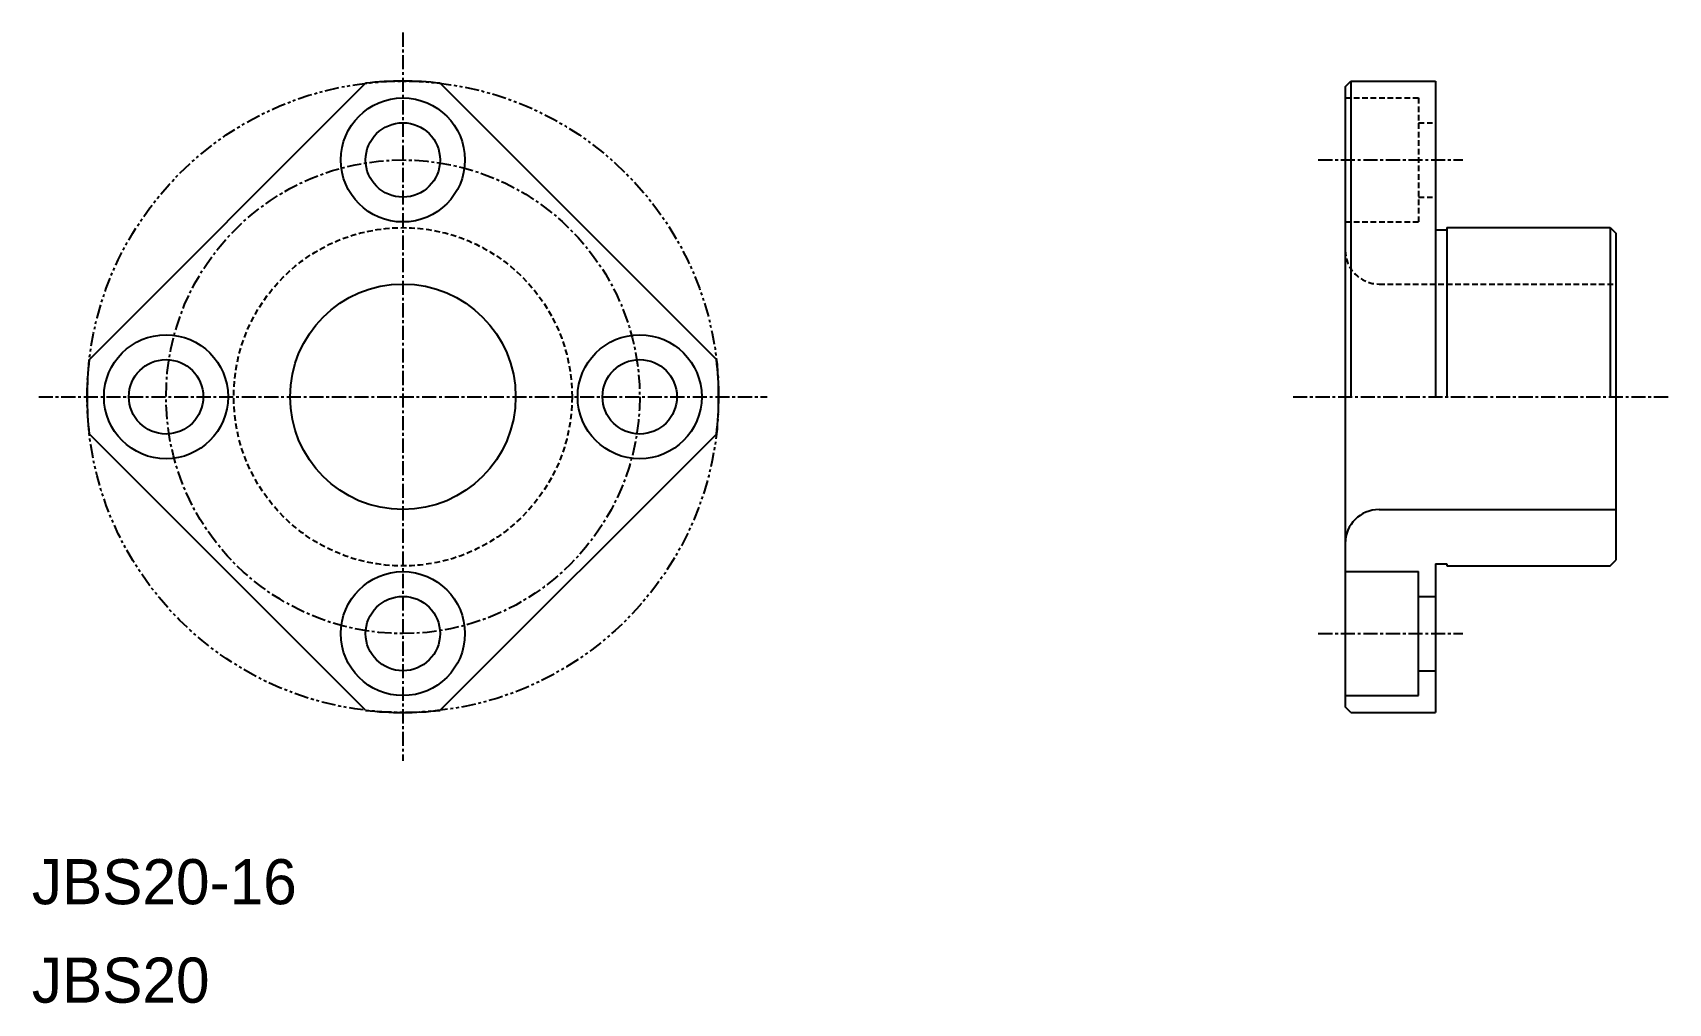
# Model space of a CAD drawing. Extents: x 25 to 170, y 16 to 102.
import ezdxf

# ---------------------------------------------------------------- set-up
doc = ezdxf.new("R2010")
doc.units = 0
for name, pattern in [('CENTER', [2, 1.25, -0.25, 0.25, -0.25]), ('DASHED', [0.75, 0.5, -0.25]), ('PHANTOM', [2.5, 1.25, -0.25, 0.25, -0.25, 0.25, -0.25])]:
    doc.linetypes.add(name, pattern=pattern)
doc.layers.get('0').update_dxf_attribs({"linetype": 'CONTINUOUS'})
doc.layers.add('CENTER', color=1, linetype='CENTER')

msp = doc.modelspace()

# ---------------------------------------------------------------- linework, layer by layer
at = {"color": 7, "linetype": 'CONTINUOUS'}
for p, q in [((30.2, 73.31), (54.69, 97.8)), ((61.31, 97.8), (85.8, 73.31)), ((141.56, 97.5), (142.06, 98)), ((141.56, 97.5), (141.56, 42.5)), ((142.06, 98), (142.06, 70)), ((142.06, 98), (149.56, 98)), ((143.93, 98), (143.93, 98)), ((145.81, 98), (145.81, 98)), ((149.56, 98), (149.56, 70)), ((149.56, 84.8), (150.56, 84.8)), ((150.56, 85), (165.06, 85)), ((150.56, 85), (150.56, 70)), ((165.06, 85), (165.06, 70)), ((165.06, 85), (165.56, 84.5)), ((165.56, 84.5), (165.56, 55.5)), ((54.69, 42.2), (30.2, 66.69)), ((85.8, 66.69), (61.31, 42.2)), ((144.56, 60), (165.56, 60)), ((149.56, 55.2), (149.56, 42)), ((149.56, 55.2), (150.56, 55.2)), ((150.56, 55.2), (150.56, 55)), ((165.06, 55), (165.56, 55.5)), ((141.56, 54.5), (148.06, 54.5)), ((148.06, 43.5), (148.06, 54.5)), ((150.56, 55), (165.06, 55)), ((148.06, 52.3), (149.56, 52.3)), ((148.06, 45.7), (149.56, 45.7)), ((141.56, 43.5), (148.06, 43.5)), ((142.06, 42), (141.56, 42.5)), ((142.06, 42), (149.56, 42))]:
    msp.add_line(p, q, dxfattribs=at)
at = {"color": 3, "linetype": 'DASHED'}
for p, q in [((141.56, 96.5), (148.06, 96.5)), ((148.06, 96.5), (148.06, 85.5)), ((148.06, 94.3), (149.56, 94.3)), ((148.06, 87.7), (149.56, 87.7)), ((141.56, 85.5), (148.06, 85.5)), ((144.56, 80), (165.56, 80))]:
    msp.add_line(p, q, dxfattribs=at)
at = {"color": 3, "linetype": 'PHANTOM'}
msp.add_circle((58, 70), 28, dxfattribs=at)
at = {"color": 7, "linetype": 'CONTINUOUS'}
for centre, radius in [((58, 91), 5.5), ((58, 70), 10), ((37, 70), 5.5), ((79, 70), 5.5), ((58, 49), 5.5)]:
    msp.add_circle(centre, radius, dxfattribs=at)
at = {"color": 3, "linetype": 'CONTINUOUS'}
for centre in [(58, 91), (37, 70), (79, 70), (58, 49)]:
    msp.add_circle(centre, 3.3, dxfattribs=at)
at = {"color": 3, "linetype": 'DASHED'}
msp.add_circle((58, 70), 15, dxfattribs=at)
at = {"color": 7, "linetype": 'CONTINUOUS'}
for centre, radius, start, end in [((58, 70), 28, 83.2132, 96.7868), ((58, 70), 28, 173.2132, 186.7868), ((58, 70), 28, 353.2132, 6.7868), ((144.56, 57), 3, 90, 180), ((58, 70), 28, 263.2132, 276.7868)]:
    msp.add_arc(centre, radius, start, end, dxfattribs=at)
at = {"color": 3, "linetype": 'DASHED'}
msp.add_arc((144.56, 83), 3, 180, 270, dxfattribs=at)
at = {"layer": 'CENTER', "color": 1, "linetype": 'CENTER'}
for p, q in [((58, 102.29), (58, 37.71)), ((139.17, 91), (152, 91)), ((25.71, 70), (90.29, 70)), ((136.93, 70), (170.2, 70)), ((139.17, 49), (152, 49))]:
    msp.add_line(p, q, dxfattribs=at)
msp.add_circle((58, 70), 21, dxfattribs=at)

# ---------------------------------------------------------------- texts
at = {"color": 7, "linetype": 'CONTINUOUS'}
for s, p in [('JBS20-16', (25.1, 25)), ('JBS20', (25.1, 16.27))]:
    msp.add_text(s, height=4, dxfattribs=at).set_placement(p)

doc.saveas('drawing.dxf')
